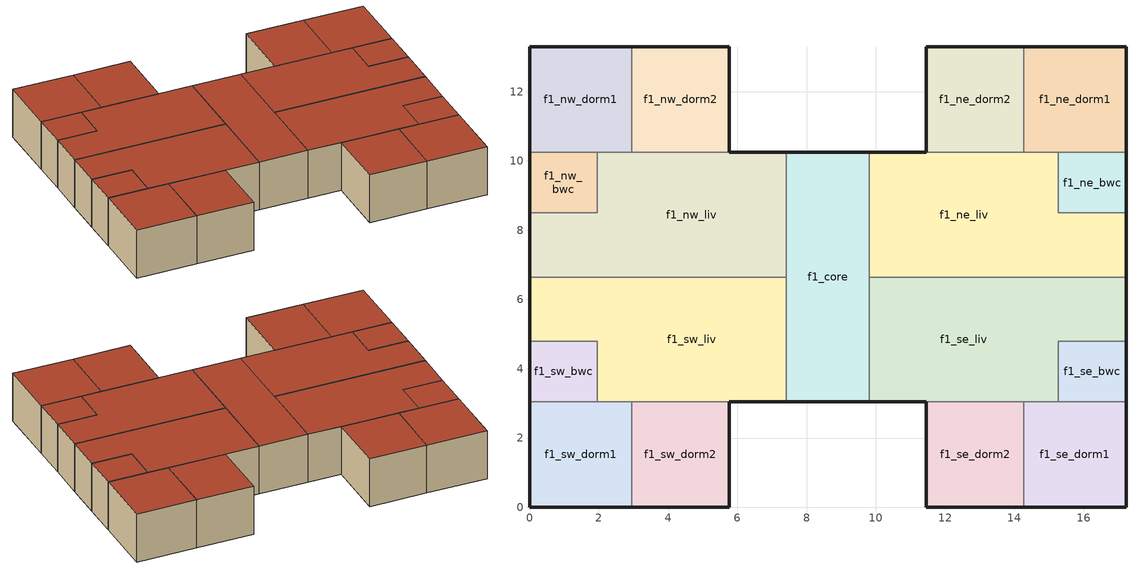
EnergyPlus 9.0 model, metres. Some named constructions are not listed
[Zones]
f1_sw_dorm1
 floor ground (floor): 2.95,3.05 2.95,0 0,0 0,3.05 z0
 wall outside (ext_wall): 0,3.05 0,0 2.95,0 z0:2.5
 wall to f1_sw_dorm2 (int_wall): 2.95,0 2.95,3.05 z0:2.5
 wall to f1_sw_bwc (int_wall): 1.95,3.05 0,3.05 z0:2.5
 wall to f1_sw_liv (int_wall): 2.95,3.05 1.95,3.05 z0:2.5
 roof outside (roof): 0,3.05 0,0 2.95,0 2.95,3.05 z2.5
f1_sw_dorm2
 floor ground (floor): 5.76,3.05 5.76,0 2.95,0 2.95,3.05 z0
 wall outside (ext_wall): 2.95,0 5.76,0 5.76,3.05 z0:2.5
 wall to f1_sw_liv (int_wall): 5.76,3.05 2.95,3.05 z0:2.5
 roof outside (roof): 2.95,3.05 2.95,0 5.76,0 5.76,3.05 z2.5
f1_sw_bwc
 floor ground (floor): 1.95,4.8 1.95,3.05 0,3.05 0,4.8 z0
 wall outside (ext_wall): 0,4.8 0,3.05 z0:2.5
 wall to f1_sw_liv (int_wall): 1.95,3.05 1.95,4.8 0,4.8 z0:2.5
 roof outside (roof): 0,4.8 0,3.05 1.95,3.05 1.95,4.8 z2.5
f1_sw_liv
 floor ground (floor): 7.41,6.65 7.41,3.05 1.95,3.05 1.95,4.8 0,4.8 0,6.65 z0
 wall outside (ext_wall): 5.76,3.05 7.41,3.05 / 0,6.65 0,4.8 z0:2.5
 wall to f1_core (int_wall): 7.41,3.05 7.41,6.65 z0:2.5
 wall to f1_nw_liv (int_wall): 7.41,6.65 0,6.65 z0:2.5
 roof outside (roof): 0,6.65 0,4.8 1.95,4.8 1.95,3.05 7.41,3.05 7.41,6.65 z2.5
f1_core
 floor ground (floor): 9.81,10.25 9.81,3.05 7.41,3.05 7.41,10.25 z0
 wall outside (ext_wall): 9.81,10.25 7.41,10.25 / 7.41,3.05 9.81,3.05 z0:2.5
 wall to f1_ne_liv (int_wall): 9.81,6.65 9.81,10.25 z0:2.5
 wall to f1_nw_liv (int_wall): 7.41,10.25 7.41,6.65 z0:2.5
 wall to f1_se_liv (int_wall): 9.81,3.05 9.81,6.65 z0:2.5
 roof outside (roof): 7.41,10.25 7.41,3.05 9.81,3.05 9.81,10.25 z2.5
f1_nw_liv
 floor ground (floor): 7.41,10.25 7.41,6.65 0,6.65 0,8.5 1.95,8.5 1.95,10.25 z0
 wall outside (ext_wall): 0,8.5 0,6.65 / 7.41,10.25 5.76,10.25 z0:2.5
 wall to f1_nw_bwc (int_wall): 1.95,10.25 1.95,8.5 0,8.5 z0:2.5
 wall to f1_nw_dorm1 (int_wall): 2.95,10.25 1.95,10.25 z0:2.5
 wall to f1_nw_dorm2 (int_wall): 5.76,10.25 2.95,10.25 z0:2.5
 roof outside (roof): 0,8.5 0,6.65 7.41,6.65 7.41,10.25 1.95,10.25 1.95,8.5 z2.5
f1_nw_bwc
 floor ground (floor): 1.95,10.25 1.95,8.5 0,8.5 0,10.25 z0
 wall outside (ext_wall): 0,10.25 0,8.5 z0:2.5
 wall to f1_nw_dorm1 (int_wall): 1.95,10.25 0,10.25 z0:2.5
 roof outside (roof): 0,10.25 0,8.5 1.95,8.5 1.95,10.25 z2.5
f1_nw_dorm1
 floor ground (floor): 2.95,13.3 2.95,10.25 0,10.25 0,13.3 z0
 wall outside (ext_wall): 2.95,13.3 0,13.3 0,10.25 z0:2.5
 wall to f1_nw_dorm2 (int_wall): 2.95,10.25 2.95,13.3 z0:2.5
 roof outside (roof): 0,13.3 0,10.25 2.95,10.25 2.95,13.3 z2.5
f1_nw_dorm2
 floor ground (floor): 5.76,13.3 5.76,10.25 2.95,10.25 2.95,13.3 z0
 wall outside (ext_wall): 5.76,10.25 5.76,13.3 2.95,13.3 z0:2.5
 roof outside (roof): 2.95,13.3 2.95,10.25 5.76,10.25 5.76,13.3 z2.5
f1_se_liv
 floor ground (floor): 17.22,6.65 17.22,4.8 15.27,4.8 15.27,3.05 9.81,3.05 9.81,6.65 z0
 wall outside (ext_wall): 17.22,4.8 17.22,6.65 / 9.81,3.05 11.46,3.05 z0:2.5
 wall to f1_se_dorm1 (int_wall): 14.27,3.05 15.27,3.05 z0:2.5
 wall to f1_se_bwc (int_wall): 15.27,3.05 15.27,4.8 17.22,4.8 z0:2.5
 wall to f1_ne_liv (int_wall): 17.22,6.65 9.81,6.65 z0:2.5
 wall to f1_se_dorm2 (int_wall): 11.46,3.05 14.27,3.05 z0:2.5
 roof outside (roof): 9.81,6.65 9.81,3.05 15.27,3.05 15.27,4.8 17.22,4.8 17.22,6.65 z2.5
f1_se_bwc
 floor ground (floor): 17.22,4.8 17.22,3.05 15.27,3.05 15.27,4.8 z0
 wall outside (ext_wall): 17.22,3.05 17.22,4.8 z0:2.5
 wall to f1_se_dorm1 (int_wall): 15.27,3.05 17.22,3.05 z0:2.5
 roof outside (roof): 15.27,4.8 15.27,3.05 17.22,3.05 17.22,4.8 z2.5
f1_se_dorm2
 floor ground (floor): 14.27,3.05 14.27,0 11.46,0 11.46,3.05 z0
 wall outside (ext_wall): 11.46,3.05 11.46,0 14.27,0 z0:2.5
 wall to f1_se_dorm1 (int_wall): 14.27,0 14.27,3.05 z0:2.5
 roof outside (roof): 11.46,3.05 11.46,0 14.27,0 14.27,3.05 z2.5
f1_se_dorm1
 floor ground (floor): 17.22,3.05 17.22,0 14.27,0 14.27,3.05 z0
 wall outside (ext_wall): 14.27,0 17.22,0 17.22,3.05 z0:2.5
 roof outside (roof): 14.27,3.05 14.27,0 17.22,0 17.22,3.05 z2.5
f1_ne_liv
 floor ground (floor): 17.22,8.5 17.22,6.65 9.81,6.65 9.81,10.25 15.27,10.25 15.27,8.5 z0
 wall outside (ext_wall): 11.46,10.25 9.81,10.25 / 17.22,6.65 17.22,8.5 z0:2.5
 wall to f1_ne_bwc (int_wall): 17.22,8.5 15.27,8.5 15.27,10.25 z0:2.5
 wall to f1_ne_dorm1 (int_wall): 15.27,10.25 14.27,10.25 z0:2.5
 wall to f1_ne_dorm2 (int_wall): 14.27,10.25 11.46,10.25 z0:2.5
 roof outside (roof): 9.81,10.25 9.81,6.65 17.22,6.65 17.22,8.5 15.27,8.5 15.27,10.25 z2.5
f1_ne_bwc
 floor ground (floor): 17.22,10.25 17.22,8.5 15.27,8.5 15.27,10.25 z0
 wall outside (ext_wall): 17.22,8.5 17.22,10.25 z0:2.5
 wall to f1_ne_dorm1 (int_wall): 17.22,10.25 15.27,10.25 z0:2.5
 roof outside (roof): 15.27,10.25 15.27,8.5 17.22,8.5 17.22,10.25 z2.5
f1_ne_dorm2
 floor ground (floor): 14.27,13.3 14.27,10.25 11.46,10.25 11.46,13.3 z0
 wall outside (ext_wall): 14.27,13.3 11.46,13.3 11.46,10.25 z0:2.5
 wall to f1_ne_dorm1 (int_wall): 14.27,10.25 14.27,13.3 z0:2.5
 roof outside (roof): 11.46,13.3 11.46,10.25 14.27,10.25 14.27,13.3 z2.5
f1_ne_dorm1
 floor ground (floor): 17.22,13.3 17.22,10.25 14.27,10.25 14.27,13.3 z0
 wall outside (ext_wall): 17.22,10.25 17.22,13.3 14.27,13.3 z0:2.5
 roof outside (roof): 14.27,13.3 14.27,10.25 17.22,10.25 17.22,13.3 z2.5
[Building]
Untitled: North Axis {deg}=0; Terrain=City; Loads Convergence Tolerance Value=0.04; Temperature Convergence Tolerance Value {deltaC}=0.4; Solar Distribution=FullInteriorAndExterior; Maximum Number of Warmup Days=25
[Site:Location]
CHICAGO_IL_USA TMY2-94846: Latitude {deg}=41.78; Longitude {deg}=-87.75; Time Zone {hr}=-6; Elevation {m}=190
[HVACTemplate:Thermostat]
Constant Setpoint Thermostat: Constant Heating Setpoint {C}=20; Constant Cooling Setpoint {C}=25
[Zone] Multiplier=1
f1_sw_dorm1; f1_sw_dorm2; f1_sw_bwc; f1_sw_liv; f1_core; f1_nw_liv; f1_nw_bwc; f1_nw_dorm1; f1_nw_dorm2; f1_se_liv; f1_se_bwc; f1_se_dorm2; f1_se_dorm1; f1_ne_liv; f1_ne_bwc; f1_ne_dorm2; f1_ne_dorm1
